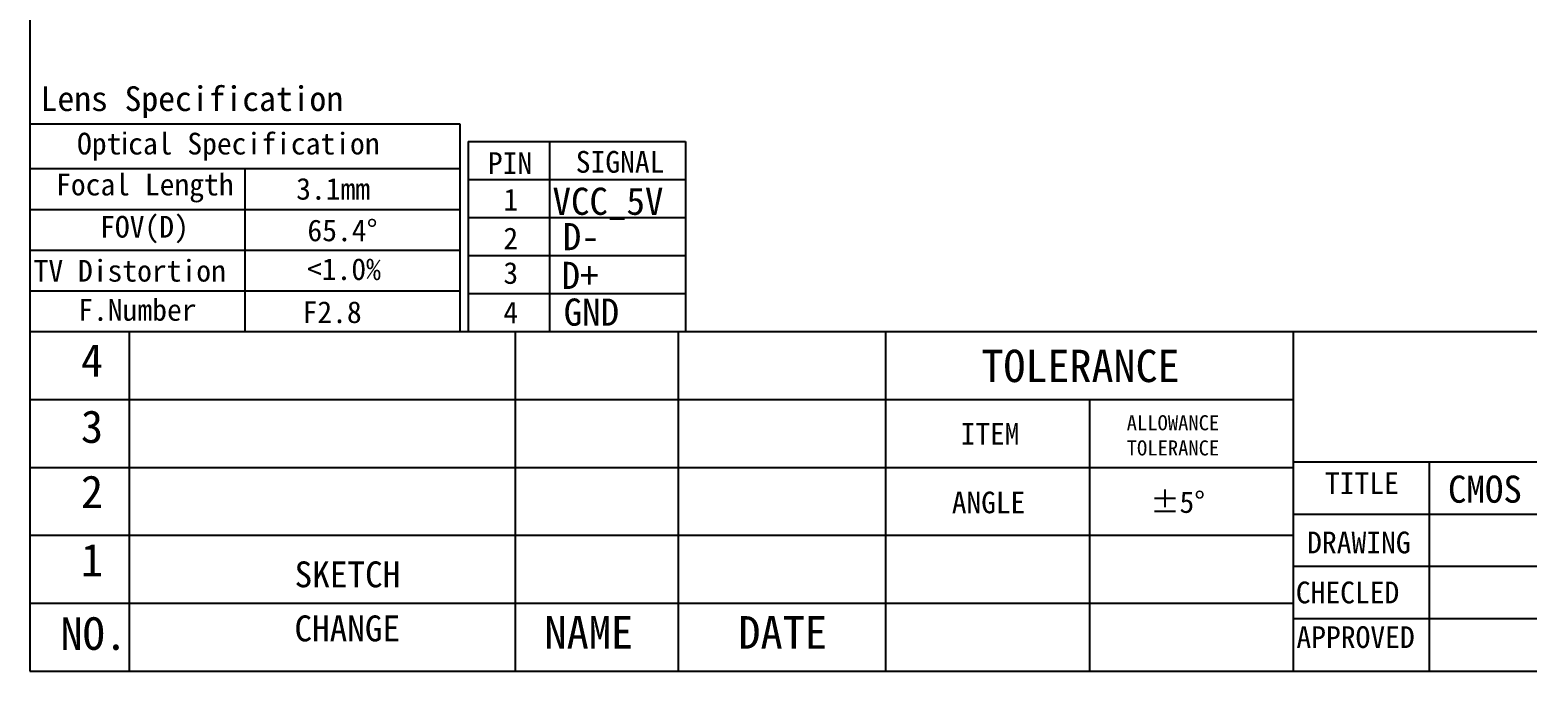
# Model space of a CAD drawing. Header units: millimetres. Extents: x 3538 to 3699, y 739 to 853.
# Drawn here: x 3537.9 to 3637.7, y 739.2 to 782 of the extents above; entities that cross this region are included whole.
import ezdxf

# ---------------------------------------------------------------- set-up
doc = ezdxf.new("R2010")
doc.units = ezdxf.units.MM
doc.layers.add('标注线', color=7, linetype='Continuous', lineweight=9)
doc.styles.get("Standard").update_dxf_attribs({"font": ''})
doc.styles.get('Standard').set_extended_font_data('SimSun')

msp = doc.modelspace()

# ---------------------------------------------------------------- linework, layer by layer
at = {"layer": '标注线', "lineweight": 25}
for p, q in [((3537.868, 853.387), (3537.868, 739.225)), ((3537.868, 778.185), (3537.868, 761.876)), ((3537.868, 775.747), (3566.541, 775.747)), ((3566.541, 775.747), (3566.541, 761.876)), ((3567.085, 774.561), (3567.085, 761.876)), ((3567.085, 774.561), (3581.582, 774.561)), ((3572.521, 774.561), (3572.521, 761.876)), ((3581.582, 774.561), (3581.582, 761.876)), ((3537.868, 772.749), (3566.541, 772.749)), ((3552.205, 772.749), (3552.205, 761.876)), ((3567.085, 772.024), (3581.582, 772.024)), ((3537.868, 770.031), (3566.541, 770.031)), ((3567.085, 769.487), (3581.582, 769.487)), ((3537.868, 767.313), (3566.541, 767.313)), ((3567.085, 766.95), (3581.582, 766.95)), ((3537.868, 764.595), (3566.541, 764.595)), ((3567.085, 764.413), (3581.582, 764.413)), ((3537.868, 761.876), (3699.145, 761.876)), ((3537.868, 761.876), (3566.541, 761.876)), ((3544.482, 761.876), (3544.482, 739.225)), ((3567.085, 761.876), (3581.582, 761.876)), ((3567.085, 761.876), (3581.582, 761.876)), ((3570.214, 761.876), (3570.214, 739.225)), ((3581.087, 761.876), (3581.087, 739.225)), ((3594.928, 761.876), (3594.928, 739.225)), ((3622.109, 761.876), (3622.109, 739.225)), ((3537.868, 757.346), (3622.109, 757.346)), ((3537.868, 757.346), (3622.109, 757.346)), ((3608.518, 757.346), (3608.518, 739.225)), ((3537.868, 752.816), (3622.109, 752.816)), ((3622.109, 753.178), (3699.145, 753.178)), ((3631.169, 753.178), (3631.169, 739.225)), ((3622.109, 749.699), (3699.145, 749.699)), ((3537.868, 748.286), (3622.109, 748.286)), ((3622.109, 746.22), (3699.145, 746.22)), ((3537.868, 743.755), (3622.109, 743.755)), ((3622.109, 742.741), (3699.145, 742.741)), ((3537.868, 739.225), (3699.145, 739.225))]:
    msp.add_line(p, q, dxfattribs=at)

# ---------------------------------------------------------------- texts
at = {"layer": '标注线', "lineweight": 25, "attachment_point": 1}
for s, insert, char_height, width in [('{\\fNSimSun|b0|i0|c134|p49;Lens Specification}', (3538.58, 778.241), 1.64736, 25.43646), ('{\\fNSimSun|b0|i0|c134|p49;Opt\\fArial|b0|i0|c0|p32;i\\fNSimSun|b0|i0|c134|p49;cal Specification}', (3541.011, 775.143), 1.44968, 45.11448), ('{\\fNSimSun|b0|i0|c134|p49;PIN}', (3568.406, 773.844), 1.44968, 20.57957), ('{\\fNSimSun|b0|i0|c134|p49;SIGNAL}', (3574.266, 773.926), 1.44968, 27.79917), ('{\\fNSimSun|b0|i0|c134|p49;Focal Length}', (3539.614, 772.412), 1.44968, 20.30746), ('{\\fNSimSun|b0|i0|c134|p49;3.1mm}', (3555.621, 772.128), 1.44968, 13.62487), ('{\\fNSimSun|b0|i0|c134|p49;1}', (3569.438, 771.404), 1.44968, 45.92255), ('{\\fNSimSun|b0|i0|c134|p49;VCC_5V}', (3572.714, 771.477), 1.8121, 25.05481), ('{\\fNSimSun|b0|i0|c134|p49;FOV(D)}', (3542.548, 769.596), 1.44968, 48.16148), ('{\\fNSimSun|b0|i0|c134|p49;65.4%%D}', (3556.372, 769.354), 1.44968, 8.28372), ('{\\fNSimSun|b0|i0|c134|p49;2}', (3569.438, 768.819), 1.44968, 45.92255), ('{\\fNSimSun|b0|i0|c134|p49;D-}', (3573.401, 769.118), 1.8121, 25.05481), ('{\\fNSimSun|b0|i0|c134|p49;TV Distortion}', (3538.113, 766.659), 1.44968, 22.83407), ('{\\fNSimSun|b0|i0|c134|p49;<1.0%}', (3556.342, 766.768), 1.44968, 10.53072), ('{\\fNSimSun|b0|i0|c134|p49;3}', (3569.438, 766.512), 1.44968, 45.92255), ('{\\fNSimSun|b0|i0|c134|p49;D+}', (3573.319, 766.531), 1.8121, 25.05481), ('{\\fNSimSun|b0|i0|c134|p49;F.Number}', (3541.09, 764.05), 1.44968, 42.48358), ('{\\fNSimSun|b0|i0|c134|p49;F2.8}', (3556.047, 763.898), 1.44968, 16.19305), ('{\\fNSimSun|b0|i0|c134|p49;4}', (3569.438, 763.873), 1.44968, 45.92255), ('{\\fNSimSun|b0|i0|c134|p49;GND}', (3573.46, 764.081), 1.8121, 25.05481), ('4', (3541.269, 761.048), 2.175, 20.79199), ('TOLERANCE', (3601.315, 760.666), 2.1587, 39.41655), ('3', (3541.269, 756.624), 2.175, 20.79199), ('ITEM', (3599.933, 755.774), 1.4391, 39.41655), ('ALLOWANCE \\PTOLERANCE', (3611.004, 756.298), 1.008, 39.41655), ('2', (3541.269, 752.28), 2.175, 20.79199), ('{\\fNSimSun|b0|i0|c134|p49;TITLE}', (3624.224, 752.479), 1.44968, 33.65045), ('{\\fNSimSun|b0|i0|c134|p49;CMOS  Camera Module}', (3632.428, 752.269), 1.8121, 36.81682), ('{\\fNSimSun|b0|i0|c134|p49;ANGLE}', (3599.345, 751.195), 1.43913, 18.36817), ('{\\fNSimSun|b0|i0|c134|p49;%%p5%%d}', (3612.57, 751.218), 1.43913, 20.81827), ('{\\fNSimSun|b0|i0|c134|p49;DRAWING}', (3623.036, 748.531), 1.44968, 48.78565), ('1', (3541.269, 747.722), 2.175, 20.79199), ('SKETCH', (3555.516, 746.542), 1.727, 39.41655), ('{\\fNSimSun|b0|i0|c134|p49;CHECLED}', (3622.279, 745.195), 1.44968, 66.0811), ('{\\fNSimSun|b0|i0|c134|p49;NO.}', (3539.904, 742.814), 2.17452, 49.63164), ('CHANGE', (3555.505, 742.937), 1.727, 39.41655), ('{\\fNSimSun|b0|i0|c134|p49;NAME}', (3572.175, 742.9), 2.17452, 41.93028), ('{\\fNSimSun|b0|i0|c134|p49;DATE}', (3585.104, 742.892), 2.17452, 41.93028), ('{\\fNSimSun|b0|i0|c134|p49;\\H0.8x;APPROVED}', (3622.322, 742.216), 1.8121, 16.09047)]:
    msp.add_mtext(s, dxfattribs=dict(at, insert=insert, char_height=char_height, width=width))

doc.saveas('drawing.dxf')
